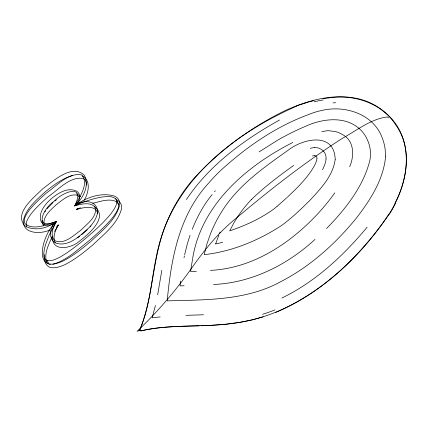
<?xml version="1.0" encoding="UTF-8"?>
<svg xmlns="http://www.w3.org/2000/svg" width="428" height="428" viewBox="0 0 428 428"><rect width="100%" height="100%" fill="white"/><g stroke="black" fill="none" stroke-linecap="round" stroke-linejoin="round"><path stroke-width="0.64" d="M52.419 236.534C51.654 252.734 72.032 248.267 79.694 240.953C88.243 234.469 108.963 217.253 94.438 206.724M44.298 254.483C43.811 259.058 44.721 264.483 49.022 266.981C54.147 269.014 59.535 266.869 64.328 264.932C74.761 259.764 83.856 252.418 92.742 244.998C103.726 234.421 117.475 224.149 121.531 208.714A9.154 8.523 -27.4 0 0 116.55 199.796M326.034 158.949L325.992 156.798A11.048 10.288 -27.4 0 0 324.108 152.036C322.006 149.11 318.213 147.211 314.468 147.644M115.801 198.843L116.823 201.171C116.839 206.13 113.468 210.121 110.766 213.973C103.71 222.533 95.412 229.938 87.071 237.214C78.618 244.26 70.053 251.263 60.53 256.832C56.384 258.833 51.97 261.492 47.176 260.588L45.101 259.165L44.009 256.698L43.784 253.381L44.303 249.385L45.454 244.902L49.161 235.181L56.443 221.436C33.052 230.933 42.848 208.468 54.179 201.181C63.167 191.594 85.98 183.114 74.686 205.873C81.053 204.167 89.778 201.567 95.011 207.024C97.964 216.836 86.59 224.154 80.748 230.285C73.579 235.432 64.152 245.073 54.623 240.552C49.595 235.143 53.27 226.872 56.443 221.436C47.294 224.411 33.004 231.131 24.76 223.346C22.978 218.59 26.632 214.059 29.131 210.33C34.261 203.862 40.382 198.287 46.588 192.868C56.598 186.019 68.186 172.409 81.571 174.881C89.666 183.195 79.105 198.02 74.686 205.873C83.225 201.893 92.191 198.742 101.484 197.099C106.208 196.602 111.826 195.532 115.801 198.843L118.706 204.793C118.717 209.757 115.346 213.749 112.65 217.595C105.588 226.161 97.29 233.56 88.949 240.836C77.709 249.54 66.907 260.331 52.874 264.253M180.498 281.137L180.07 285.883L184.077 285.776M161.832 270.319L157.659 294.822M192.605 258.683L190.567 271.48L196.393 271.277M184.008 257.784L184.388 255.939M184.645 254.714L187.373 243.709L190.043 235.272M192.707 258.127C201.486 204.365 246.555 165.936 292.822 142.449M155.423 305.448L152.095 317.827L160.158 316.902M215.648 243.928L218.826 235.111M349.687 166.743C354.512 155.776 354.347 140.491 342.191 134.392A28.382 26.424 -27.4 0 0 335.424 131.556L328.019 130.642L321.77 131.556M263.193 316.859L252.012 319.909L239.717 322.354C207.136 328.137 173.549 323.488 141.181 330.849A1.129 1.049 -27.4 0 1 139.951 329.448C149.581 307.058 151.138 282.459 155.904 258.822C161.324 229.413 173.896 201.251 193.691 178.685C219.725 150.249 251.407 126.849 286.139 110.13C309.332 99.74 335.841 92.657 361.066 99.451A66.971 62.354 -27.4 0 1 384.264 111.703C418.295 139.164 408.173 187.705 385.762 219.066C350.639 267.971 301.002 312.285 239.766 322.37L225.947 324.194L211.502 325.307M139.961 329.442C154.112 294.737 152.052 255.858 167.236 221.447C191.268 167 243.238 129.812 296.219 106.315M192.226 229.317C197.212 216.91 203.546 204.878 212.154 194.585M219.596 233.255L220.126 232.019M52.328 236.096C49.043 244.302 43.287 253.89 46.978 262.787L48.535 263.857M394.926 203.268C407.445 179.594 412.389 148.061 395.809 124.997C381.781 103.105 354.17 94.074 329.202 97.878A108.434 98.954 -24.1 0 0 323.033 98.745M54.591 231.607L58.32 225.064L57.213 225.497M84.113 200.331C88.51 193.29 91.383 180.423 82.288 175.881M388.999 213.92C361.334 256.067 322.279 292.394 275.702 312.435M186.41 199.528C209.34 165.112 243.789 139.897 279.538 120.022M54.153 223.78C49.578 229.071 48.632 238.851 55.314 242.874C67.966 247.609 79.683 236.085 88.339 228.349C94.39 222.581 102.367 210.619 93.684 203.701C87.804 199.919 79.817 201.529 74.686 205.873C79.399 202.674 82.449 194.296 76.28 190.952C67.581 187.132 58.245 193.017 51.649 198.41C45.464 203.915 38.076 212.165 40.933 221.11C43.768 227.514 52.435 225.54 56.443 221.436C49.937 227.429 45.892 235.63 43.501 244.046C42.035 250.396 40.697 259.272 47.144 263.359C52.27 265.392 57.657 263.241 62.451 261.305C72.878 256.137 81.978 248.796 90.864 241.371C101.848 230.794 115.597 220.527 119.653 205.092A9.154 8.523 -27.4 0 0 114.667 196.174C100.944 191.958 85.755 197.549 74.686 205.873C82.791 198.662 89.843 186.073 84.396 175.405C72.188 163.105 52.692 181.643 42.795 188.711C34.903 196.875 12.931 213.299 25.102 225.989C34.994 231.698 47.925 228.14 56.443 221.436M44.892 211.903L45.614 210.844M367.149 227.198C343.406 255.655 315.479 281.779 281.838 298.038M47.059 208.72L53.077 202.455M214.551 191.728L215.375 190.797M251.327 199.662C264.317 186.956 278.981 176.015 293.699 165.401M90.062 226.856L90.987 225.904M56.491 226.931L58.32 225.064C55.314 230.216 52.323 236.962 55.26 242.778M97.654 213.807C96.268 204.322 82.914 207.553 76.564 209.495L77.484 208.591M287.99 196.629C297.851 187.207 307.962 177.497 314.553 165.401A33.165 30.88 -27.4 0 0 315.805 162.694L316.346 161.19A13.739 12.792 -27.4 0 0 316.875 159.018L316.929 158.274A5.323 4.954 -27.4 0 0 316.934 158.098L316.934 158.098M287.546 197.041L286.664 197.854M286.22 198.26L277.135 206.323M83.091 233.49L87.275 229.718M315.008 239.429C287.252 264.959 251.584 282.919 213.465 284.486M276.991 206.451L274.412 208.564A67.319 62.675 -27.4 0 1 272.861 209.731C259.737 219.034 244.907 225.716 229.718 230.874L233.378 223.839A116.079 108.075 -27.4 0 1 251.316 199.651M77.73 237.829L79.688 236.261M81.646 234.694L82.625 233.907M54.998 200.898L56.464 199.758M57.304 225.807L58.32 225.064L57.272 225.818M80.571 207.708L76.564 209.495L78.03 208.431M76.564 209.495L78.18 208.356M259.122 151.87L277.692 140.143A244.65 227.782 -27.4 0 1 304.618 126.704C321.701 118.668 345.075 115.33 360.05 129.32A38.167 35.535 -27.4 0 1 366.09 137.153L367.791 140.71A38.274 35.636 -27.4 0 1 369.936 160.099C364.549 182.103 351.195 201.278 336.371 218.039A274.032 255.142 -27.4 0 1 326.5 228.52M300.595 104.673L304.998 103.169M49.948 229.986C41.077 234.148 22.919 234.319 23.278 220.88C25.782 208.757 36.064 200.368 44.672 192.333C53.083 185.474 61.937 178.54 72.535 175.496M140.213 330.266L137.094 331.283C157.429 312.076 175.657 290.735 191.803 267.907C204.391 250.048 218.216 232.848 235.25 219.013C269.394 190.15 304.677 162.469 342.373 138.362C356.722 130.497 370.6 119.054 387.228 116.946L388.672 117.909M92.705 203.257C100.607 201.524 110.247 197.543 117.679 202.471M310.947 101.393L313.949 100.612M210.474 270.368C252.895 268.361 290.355 243.441 318.432 213.069A205.756 191.567 -27.4 0 0 334.798 192.857M333.096 102.881L335.664 102.72M210.758 325.344L200.893 325.745M203.546 314.767L185.95 315.34M199.32 325.794L184.505 326.19M184.126 326.2C169.739 326.735 155.198 327.361 141.176 330.844A1.134 1.043 -44.6 0 1 139.903 329.656A1.134 1.038 -45.7 0 1 139.951 329.474M314.526 155.717L314.318 155.722A7.854 7.313 -27.4 0 0 313.917 155.755L313.852 155.76A14.45 13.455 -27.4 0 0 312.456 155.985M49.054 264.215L50.333 264.295M76.157 193.756L78.158 194.579L80.517 196.725M77.698 195.409C69.529 192.905 62.156 200.411 56.057 204.809C50.798 209.971 42.757 216.268 44.095 224.513M78.024 195.719L79.303 197.645M43.479 225.85L42.217 222.715L42.083 220.377M116.823 201.171L118.706 204.793M47.176 260.588L48.787 263.696M45.101 259.165L46.978 262.787M26.638 226.968C24.856 222.218 28.51 217.686 31.009 213.957C36.139 207.484 42.265 201.909 48.466 196.489C58.476 189.641 70.064 176.036 83.449 178.503L85.135 180.001L86.119 182.216L86.429 185.046M215.648 243.928A122.435 113.992 -27.4 0 0 220.051 242.933L221.806 242.499A146.649 136.537 -27.4 0 0 222.678 242.269M322.466 169.739A48.262 44.935 -27.4 0 0 323.632 167.391L325.082 163.667A22.534 20.983 -27.4 0 0 326.066 158.949M310.23 148.339A28.018 26.087 -27.4 0 1 314.457 147.537M316.554 156.75A2.622 2.44 -27.4 0 1 316.966 158.06M314.543 155.583A2.568 2.391 -27.4 0 1 316.249 156.354M274.776 309.974A144.707 119.428 -24 0 1 262.541 314.318M395.413 203.45A143.776 126.8 -36.9 0 1 389.469 214.15M314.205 101.805A114.827 106.572 -25.8 0 1 323.183 99.922M304.987 103.121A129.609 124.002 -30.3 0 1 310.937 101.345M296.155 106.139A153.294 146.109 -29.8 0 1 300.536 104.496M385.575 156.557C383.499 179.888 370.001 200.47 356.01 218.564C335.333 243.767 310.594 266.163 281.528 281.266C246.705 300.766 205.847 299.739 167.214 300.879C171.04 259.079 179.091 215.006 208.666 183.082A163.459 152.191 -27.4 0 1 220.522 170.622C246.164 147.189 275.279 126.87 308.032 114.763A69.208 64.435 -27.4 0 1 321.428 110.547C344.952 104.678 374.318 114.185 382.562 138.816A55.1 51.301 -27.4 0 1 385.168 149.313L385.575 156.557M335.194 159.505C332.952 175.967 320.738 188.646 309.92 200.336C300.863 209.239 291.709 218.173 281.389 225.62C258.239 240.691 231.783 251.584 204.21 254.671L207.018 243.687L210.838 232.918A136.339 126.939 -27.4 0 1 227.814 202.744C244.056 181.21 266.58 165.529 288.349 150.078C303.377 138.362 334.503 131.738 335.194 159.505"/></g></svg>
